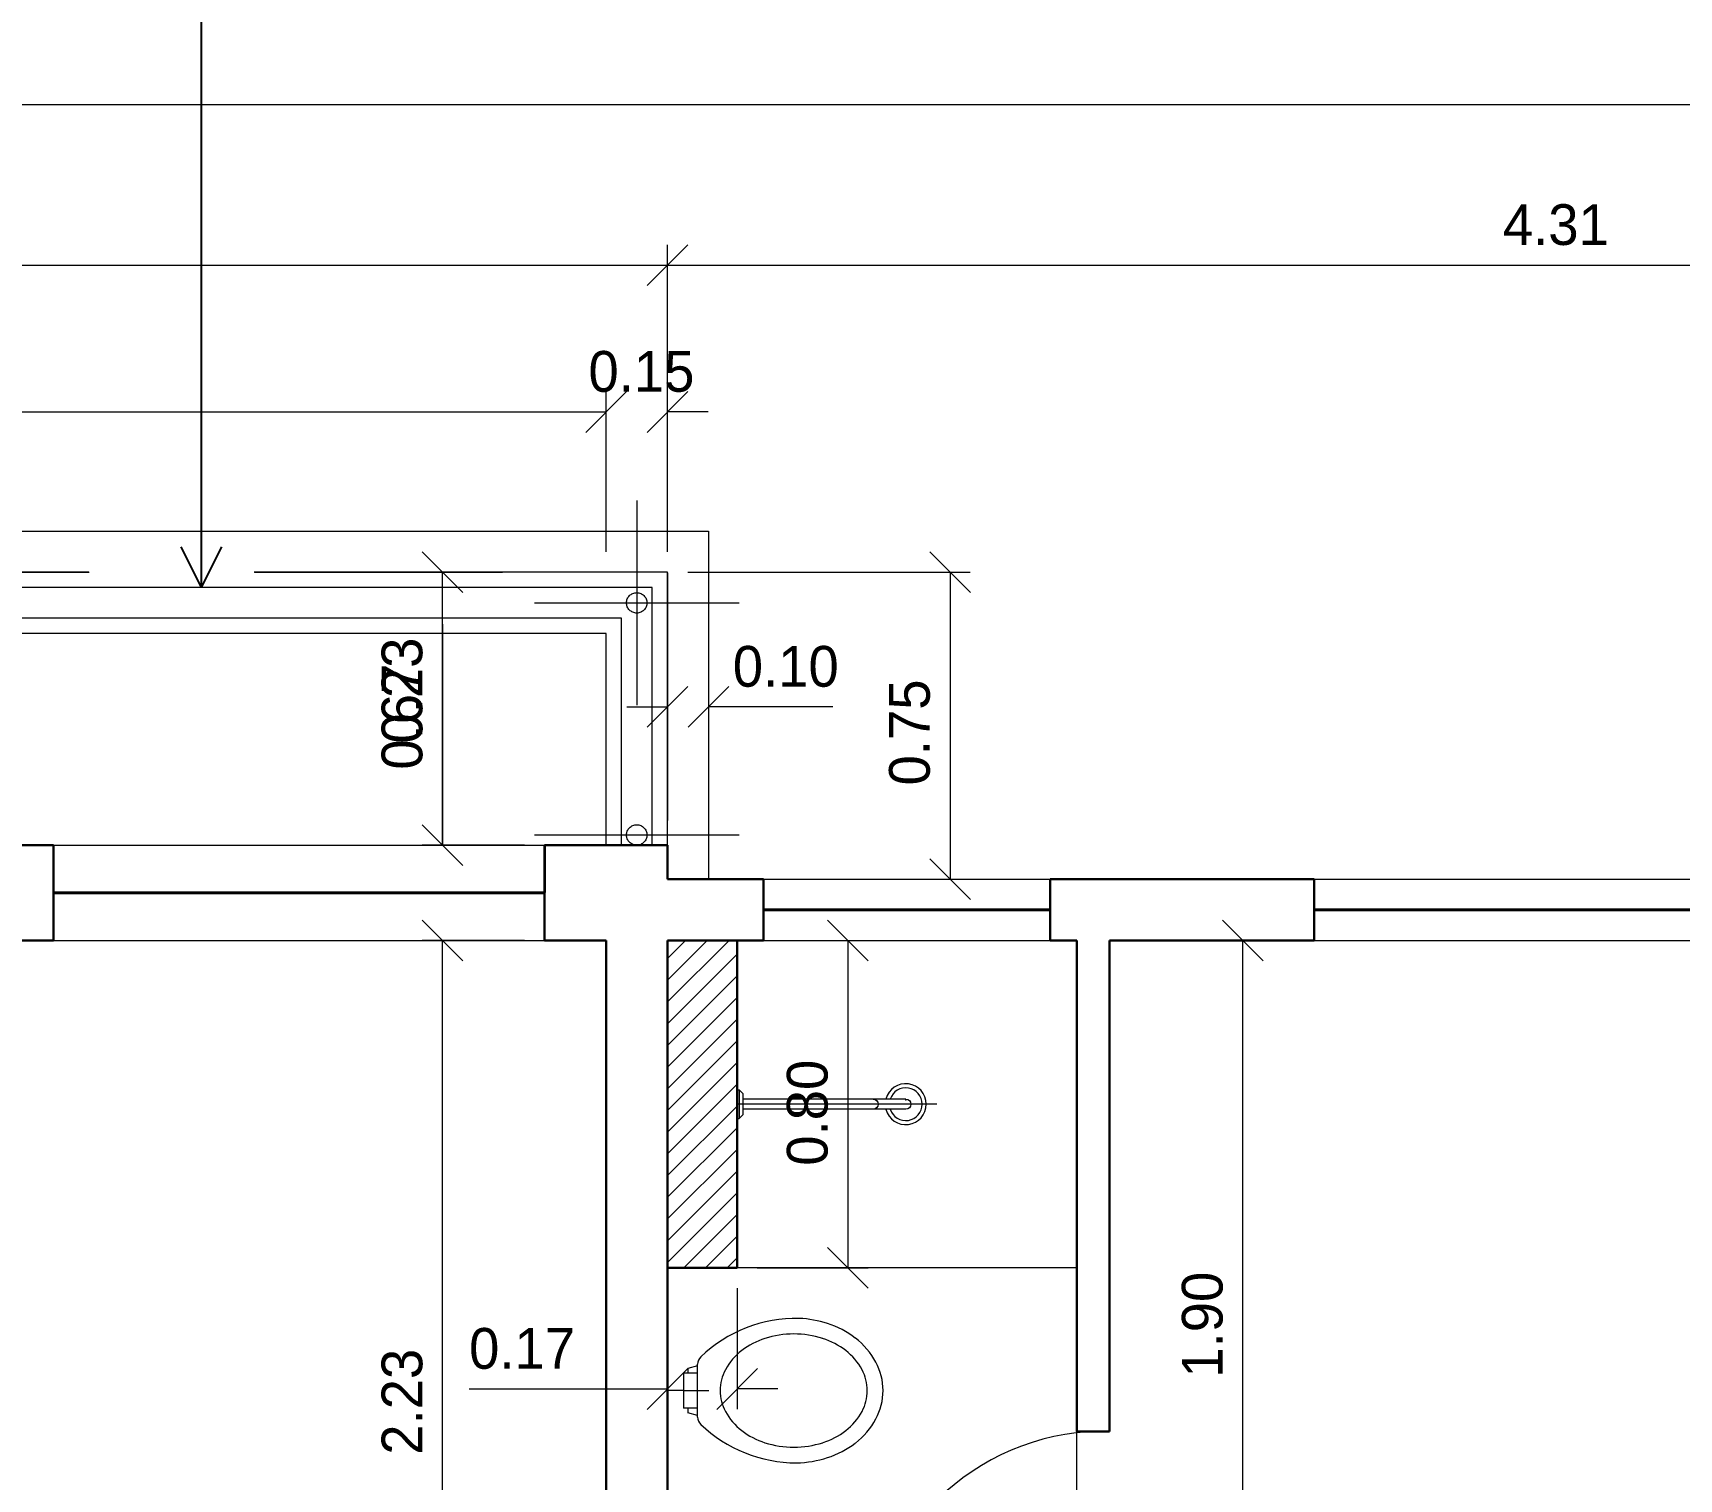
# Model space of a CAD drawing. Header units: metres. Extents: x 2.9 to 62.3, y 8 to 50.1.
# Drawn here: x 21.414 to 25.436, y 20.473 to 24.007 of the extents above; entities that cross this region are included whole.
import ezdxf
from ezdxf.enums import TextEntityAlignment as Align

# ---------------------------------------------------------------- set-up
doc = ezdxf.new("R2010")
doc.units = ezdxf.units.M
doc.header["$MEASUREMENT"] = 0
for name, pattern in [('DGN Style 2', [1.009767, 0.60586, -0.403907]), ('DGN Style 3', [1.413674, 1.009767, -0.403907]), ('DGN Style 4', [1.616637, 0.807814, -0.403907, 0.00101, -0.403907])]:
    doc.linetypes.add(name, pattern=pattern)
doc.layers.get('Defpoints').update_dxf_attribs({"lineweight": 0})
for name, color, linetype, lineweight in [('24 - Textos Gerais', 7, 'Continuous', 0), ('34 - Mobiliário', 7, 'Continuous', 0), ('CORNIJAS_VAR NA PLANTA PTIPO 1', 7, 'Continuous', 0), ('Cotas', 13, 'Continuous', 0), ('Level 1', 7, 'Continuous', 0), ('Level 12', 7, 'Continuous', 0), ('Level 14', 7, 'Continuous', 0), ('Level 24-1', 7, 'Continuous', 0), ('Level 36', 7, 'Continuous', 0), ('Level 45', 7, 'Continuous', 0), ('Level 50', 7, 'Continuous', 0), ('Level 62-1', 7, 'Continuous', 0), ('Level 7', 7, 'Continuous', 0)]:
    doc.layers.add(name, color=color, linetype=linetype, lineweight=lineweight)
doc.styles.add('Style-INTL_ENGINEERING', font='INTL_ENGINEERING.shx')
doc.dimstyles.get("Standard").update_dxf_attribs({"dimtxt": 0.18, "dimasz": 0.18, "dimexe": 0.18, "dimexo": 0.0625, "dimgap": 0.09, "dimtad": 0, "dimtih": 1, "dimtoh": 1, "dimdec": 4, "dimzin": 1, "dimdsep": 46, "dimtxsty": 'Standard', "dimcen": 0, "dimadec": 0, "dimazin": 0, "dimtfac": 1, "dimtdec": 4, "dimtofl": 0, "dimtmove": 0, "dimatfit": 3, "dimfxl": 0, "dimtolj": 1, "dimtzin": 1, "dimarcsym": 0})

# ---------------------------------------------------------------- blocks, each defined once
blk = doc.blocks.new('*U27')
at = {"layer": 'Level 36', "color": 172, "linetype": 'Continuous', "lineweight": 13}
for p, q in [((-0.1897, 0.0427), (-0.2239, 0.0427)), ((-0.2239, 0.0427), (-0.2239, -0.0427)), ((-0.1897, 0.0608), (-0.2139, 0.0544)), ((-0.2139, 0.0544), (-0.2139, 0.0427)), ((-0.1897, -0.0646), (-0.1897, 0.0645)), ((-0.2239, 0), (-0.2633, 0)), ((-0.2239, 0), (-0.1625, 0)), ((-0.1897, -0.0427), (-0.2239, -0.0427)), ((-0.2139, -0.0428), (-0.2139, -0.0544)), ((-0.1897, -0.0608), (-0.2139, -0.0544))]:
    blk.add_line(p, q, dxfattribs=at)
for centre, radius, start, end in [((0.0522, -0.1623), 0.3388, 88.949, 133.7058), ((0.0452, -0.0944), 0.2712, 72.322, 87.2071), ((0.0599, -0.0481), 0.2225, 52.4233, 72.322), ((0.0304, -0.0481), 0.1841, 107.6783, 127.577), ((0.0452, -0.0944), 0.2328, 90.0002, 107.6783), ((0.0452, -0.0944), 0.2328, 72.322, 90.0002), ((0.0599, -0.0481), 0.1841, 52.4233, 72.322), ((0.0826, -0.0186), 0.1854, 28.2945, 52.4233), ((-0.1647, 0.0646), 0.025, 133.7058, 180.0002), ((0.0077, -0.0186), 0.147, 127.577, 151.7058), ((0.0826, -0.0186), 0.147, 28.2945, 52.4233), ((-0.0271, 0.0001), 0.1075, 151.7058, 180.0002), ((0.1174, 0.0001), 0.1075, 0.0002, 28.2945), ((0.1174, 0.0001), 0.1459, 0.0002, 28.2945), ((-0.0271, 0.0001), 0.1075, 180.0002, 208.2945), ((0.1174, 0.0001), 0.1075, 331.7058, 0.0002), ((0.1174, 0.0001), 0.1459, 331.7058, 0.0002), ((-0.1647, -0.0646), 0.025, 180.0002, 226.2946), ((0.0077, 0.0188), 0.147, 208.2945, 232.4233), ((0.0826, 0.0188), 0.147, 307.577, 331.7058), ((0.0826, 0.0188), 0.1854, 307.577, 331.7058), ((0.0522, 0.1623), 0.3388, 226.2946, 270.0002), ((0.0304, 0.0482), 0.1841, 232.4233, 252.322), ((0.0599, 0.0482), 0.1841, 287.6783, 307.577), ((0.0452, 0.0946), 0.2328, 252.322, 270.0002), ((0.0452, 0.0946), 0.2328, 270.0002, 287.6783), ((0.0599, 0.0482), 0.2225, 287.6783, 307.577), ((0.0452, 0.0946), 0.2712, 271.4794, 287.6783)]:
    blk.add_arc(centre, radius, start, end, dxfattribs=at)
blk = doc.blocks.new('*U29')
at = {"layer": '24 - Textos Gerais', "color": 172, "linetype": 'Continuous', "lineweight": 0}
for p, q in [((-0.2441, 0.035), (-0.2441, -0.035)), ((-0.2441, 0.035), (-0.2391, 0.035)), ((-0.2391, 0.035), (-0.2391, -0.035)), ((-0.2291, 0.025), (-0.2391, 0.035)), ((-0.2291, -0.025), (-0.2291, 0.025)), ((0.168, 0.0125), (-0.2291, 0.0125)), ((-0.2441, -0.035), (-0.2391, -0.035)), ((-0.2391, -0.035), (-0.2291, -0.025)), ((0.168, -0.0125), (-0.2291, -0.0125))]:
    blk.add_line(p, q, dxfattribs=at)
at = {"layer": '24 - Textos Gerais', "color": 172, "linetype": 'DGN Style 4', "lineweight": 13}
blk.add_line((0.2441, 0), (-0.2441, 0), dxfattribs=at)
at = {"layer": '24 - Textos Gerais', "color": 172, "linetype": 'Continuous', "lineweight": 0}
for radius, start, end in [(0.05, 194.4775, 165.5225), (0.04, 198.21, 161.79)]:
    blk.add_arc((0.168, 0), radius, start, end, dxfattribs=at)
at = {"layer": '24 - Textos Gerais', "color": 172, "linetype": 'Continuous', "lineweight": 0, "extrusion": (0, 0, -1)}
for centre in [(-0.088, 0), (-0.168, 0)]:
    blk.add_arc(centre, 0.0125, 90, 270, dxfattribs=at)
at = {"layer": '24 - Textos Gerais', "color": 172, "linetype": 'Continuous', "lineweight": 0}
blk.add_point((0.168, 0.011), dxfattribs=at)
blk = doc.blocks.new('*U19')
at = {"layer": 'Level 36', "color": 172, "linetype": 'Continuous', "lineweight": 13}
blk.add_line((-6.535, 3.0801), (-7.3649, 3.08), dxfattribs=at)
at = {"layer": '24 - Textos Gerais', "color": 172, "linetype": 'Continuous', "lineweight": 0}
blk.add_blockref('*U29', (-7.1208, 3.48), dxfattribs=at)
at = {"layer": 'Level 36', "color": 172, "linetype": 'Continuous', "lineweight": 13}
blk.add_blockref('*U27', (-7.2717, 2.78), dxfattribs=at)
blk = doc.blocks.new('P60D_2')
at = {"layer": 'Level 14', "color": 7, "linetype": 'Continuous', "lineweight": 13}
for p, q in [((0.035, 0.605), (0.01, 0.605)), ((0.01, 0.605), (0.01, 0.025)), ((0.035, 0.025), (0.035, 0.605)), ((0.01, 0.025), (0.035, 0.025))]:
    blk.add_line(p, q, dxfattribs=at)
blk.add_ellipse((0.0073, 0.032), major_axis=(0.5659, -0.1833), ratio=0.960106, start_param=0.313176, end_param=1.825606, dxfattribs=at)
at = {"layer": 'Level 7', "color": 7, "linetype": 'Continuous', "lineweight": 30}
for p, q in [((0, 0), (0, 0.08)), ((0.6, 0), (0.6, 0.08))]:
    blk.add_line(p, q, dxfattribs=at)
blk = doc.blocks.new('J140B0')
at = {"layer": '34 - Mobiliário', "color": 7, "linetype": 'Continuous', "lineweight": 40}
blk.add_line((0, 0.075), (1.2, 0.075), dxfattribs=at)
at = {"layer": 'CORNIJAS_VAR NA PLANTA PTIPO 1', "color": 7, "linetype": 'Continuous', "lineweight": 30}
for p, q in [((0, 0), (0, 0.15)), ((1.2, 0), (1.2, 0.15))]:
    blk.add_line(p, q, dxfattribs=at)
at = {"layer": 'CORNIJAS_VAR NA PLANTA PTIPO 1', "color": 7, "linetype": 'Continuous', "lineweight": 0}
for p, q in [((0, 0.15), (1.2, 0.15)), ((0, 0), (1.2, 0))]:
    blk.add_line(p, q, dxfattribs=at)
blk = doc.blocks.new('*U74')
at = {"layer": '34 - Mobiliário', "color": 7, "linetype": 'DGN Style 3', "lineweight": 40}
blk.add_line((0.35, 0), (-0.35, 0), dxfattribs=at)
at = {"layer": 'CORNIJAS_VAR NA PLANTA PTIPO 1', "color": 7, "linetype": 'Continuous', "lineweight": 30}
for p, q in [((-0.35, -0.075), (-0.35, 0.075)), ((0.35, -0.075), (0.35, 0.075))]:
    blk.add_line(p, q, dxfattribs=at)
at = {"layer": 'CORNIJAS_VAR NA PLANTA PTIPO 1', "color": 7, "linetype": 'Continuous', "lineweight": 0}
for p, q in [((0.35, 0.075), (-0.35, 0.075)), ((0.35, -0.075), (-0.35, -0.075))]:
    blk.add_line(p, q, dxfattribs=at)
blk = doc.blocks.new('*U102')
at = {"layer": 'Level 1', "color": 3, "linetype": 'DGN Style 4', "lineweight": 0}
for p, q in [((0, 0.25), (0, -0.25)), ((0.25, 0), (-0.25, 0))]:
    blk.add_line(p, q, dxfattribs=at)
at = {"layer": 'Level 50', "color": 190, "linetype": 'DGN Style 2', "lineweight": 0, "extrusion": (0, 0, -1)}
blk.add_circle((0, 0), 0.025, dxfattribs=at)
blk = doc.blocks.new('*U103')
at = {"layer": 'Level 1', "color": 3, "linetype": 'DGN Style 4', "lineweight": 0}
blk.add_line((0.25, 0), (-0.25, 0), dxfattribs=at)
at = {"layer": 'Level 50', "color": 190, "linetype": 'DGN Style 2', "lineweight": 0, "extrusion": (0, 0, -1)}
blk.add_circle((0, 0), 0.025, dxfattribs=at)
blk = doc.blocks.new('*U78')
at = {"layer": 'CORNIJAS_VAR NA PLANTA PTIPO 1', "color": 7, "linetype": 'Continuous', "lineweight": 13, "flags": 128}
blk.add_lwpolyline([(-12.5153, 4.89), (-12.5153, 4.99), (-7.4353, 4.99), (-7.4353, 4.14)], dxfattribs=at)
at = {"layer": 'Level 50', "color": 190, "linetype": 'Continuous', "lineweight": 13}
for p, q in [((-7.5728, 4.8525), (-12.5153, 4.8525)), ((-7.5728, 4.2226), (-7.5728, 4.8525)), ((-7.6478, 4.7775), (-12.5153, 4.7775)), ((-7.6478, 4.2226), (-7.6478, 4.7775))]:
    blk.add_line(p, q, dxfattribs=at)
at = {"layer": 'Level 7', "color": 7, "linetype": 'DGN Style 3', "lineweight": 13}
for p, q in [((-7.5353, 4.89), (-12.5153, 4.89)), ((-7.5353, 4.2226), (-7.5353, 4.89))]:
    blk.add_line(p, q, dxfattribs=at)
at = {"layer": 'Level 7', "color": 7, "linetype": 'Continuous', "lineweight": 13}
for p, q in [((-7.6853, 4.74), (-12.5153, 4.74)), ((-7.6853, 4.2226), (-7.6853, 4.74))]:
    blk.add_line(p, q, dxfattribs=at)
at = {"layer": 'Level 50', "color": 190, "linetype": 'DGN Style 2', "lineweight": 0, "extrusion": (0, 0, -1)}
for name, p in [('*U102', (7.6103, 4.815)), ('*U103', (7.6103, 4.2477))]:
    blk.add_blockref(name, p, dxfattribs=at)
blk = doc.blocks.new('_Oblique')
at = {"color": 0, "linetype": 'ByBlock', "lineweight": -2}
blk.add_line((0.5, 0.5), (-0.5, -0.5), dxfattribs=at)
blk = doc.blocks.new('*D425')
at = {"layer": 'Cotas', "color": 2, "linetype": 'Continuous', "lineweight": 0}
for p, q in [((17.9845, 22.7385), (17.9845, 23.13)), ((22.8146, 22.7385), (22.8146, 23.13)), ((17.9845, 23.0805), (22.8146, 23.0805))]:
    blk.add_line(p, q, dxfattribs=at)
at = {"layer": 'Defpoints'}
for p in [(20.3996, 23.0805), (22.8146, 23.0805), (17.9845, 22.689), (22.8146, 22.689)]:
    blk.add_point(p, dxfattribs=at)
at = {"layer": 'Cotas', "color": 2, "linetype": 'Continuous', "lineweight": 0, "xscale": 0.0995, "yscale": 0.0995, "zscale": 0.0995, "rotation": 180}
blk.add_blockref('_Oblique', (17.9845, 23.0805), dxfattribs=at)
at = {"layer": 'Cotas', "color": 2, "linetype": 'Continuous', "lineweight": 0, "xscale": 0.0995, "yscale": 0.0995, "zscale": 0.0995}
blk.add_blockref('_Oblique', (22.8146, 23.0805), dxfattribs=at)
at = {"layer": 'Cotas', "color": 2, "linetype": 'Continuous', "lineweight": 0, "style": 'Style-INTL_ENGINEERING'}
blk.add_text('4.83', height=0.0995, dxfattribs=at).set_placement((20.2578, 23.1797), align=Align.MIDDLE_LEFT)
blk = doc.blocks.new('*D426')
at = {"layer": 'Cotas', "color": 2, "linetype": 'Continuous', "lineweight": 0}
for p, q in [((22.8146, 22.7385), (22.8146, 23.13)), ((22.9646, 22.7385), (22.9646, 23.13)), ((22.7151, 23.0805), (22.8146, 23.0805)), ((23.0641, 23.0805), (22.9646, 23.0805))]:
    blk.add_line(p, q, dxfattribs=at)
at = {"layer": 'Defpoints'}
for p in [(22.8896, 23.0805), (22.9646, 23.0805), (22.8146, 22.689), (22.9646, 22.689)]:
    blk.add_point(p, dxfattribs=at)
at = {"layer": 'Cotas', "color": 2, "linetype": 'Continuous', "lineweight": 0, "xscale": 0.0995, "yscale": 0.0995, "zscale": 0.0995}
blk.add_blockref('_Oblique', (22.8146, 23.0805), dxfattribs=at)
at = {"layer": 'Cotas', "color": 2, "linetype": 'Continuous', "lineweight": 0, "xscale": 0.0995, "yscale": 0.0995, "zscale": 0.0995, "rotation": 180}
blk.add_blockref('_Oblique', (22.9646, 23.0805), dxfattribs=at)
at = {"layer": 'Cotas', "color": 2, "linetype": 'Continuous', "lineweight": 0, "style": 'Style-INTL_ENGINEERING'}
blk.add_text('0.15', height=0.0995, dxfattribs=at).set_placement((22.7715, 23.1797), align=Align.MIDDLE_LEFT)
blk = doc.blocks.new('*D429')
at = {"layer": 'Cotas', "color": 2, "linetype": 'Continuous', "lineweight": 0}
for p, q in [((15.1845, 22.8385), (15.1845, 23.4886)), ((22.9646, 22.7385), (22.9646, 23.4886)), ((15.1845, 23.4391), (22.9646, 23.4391))]:
    blk.add_line(p, q, dxfattribs=at)
at = {"layer": 'Defpoints'}
for p in [(19.0745, 23.4391), (22.9646, 23.4391), (15.1845, 22.789), (22.9646, 22.689)]:
    blk.add_point(p, dxfattribs=at)
at = {"layer": 'Cotas', "color": 2, "linetype": 'Continuous', "lineweight": 0, "xscale": 0.0995, "yscale": 0.0995, "zscale": 0.0995, "rotation": 180}
blk.add_blockref('_Oblique', (15.1845, 23.4391), dxfattribs=at)
at = {"layer": 'Cotas', "color": 2, "linetype": 'Continuous', "lineweight": 0, "xscale": 0.0995, "yscale": 0.0995, "zscale": 0.0995}
blk.add_blockref('_Oblique', (22.9646, 23.4391), dxfattribs=at)
at = {"layer": 'Cotas', "color": 2, "linetype": 'Continuous', "lineweight": 0, "style": 'Style-INTL_ENGINEERING'}
blk.add_text('7.78', height=0.0995, dxfattribs=at).set_placement((18.9328, 23.5384), align=Align.MIDDLE_LEFT)
blk = doc.blocks.new('*D430')
at = {"layer": 'Cotas', "color": 2, "linetype": 'Continuous', "lineweight": 0}
for p, q in [((22.9646, 22.7385), (22.9646, 23.4886)), ((27.2738, 23.1386), (27.2738, 23.4886)), ((22.9646, 23.4391), (27.2738, 23.4391))]:
    blk.add_line(p, q, dxfattribs=at)
at = {"layer": 'Defpoints'}
for p in [(25.1192, 23.4391), (27.2738, 23.4391), (27.2738, 23.0891), (22.9646, 22.689)]:
    blk.add_point(p, dxfattribs=at)
at = {"layer": 'Cotas', "color": 2, "linetype": 'Continuous', "lineweight": 0, "xscale": 0.0995, "yscale": 0.0995, "zscale": 0.0995, "rotation": 180}
blk.add_blockref('_Oblique', (22.9646, 23.4391), dxfattribs=at)
at = {"layer": 'Cotas', "color": 2, "linetype": 'Continuous', "lineweight": 0, "xscale": 0.0995, "yscale": 0.0995, "zscale": 0.0995}
blk.add_blockref('_Oblique', (27.2738, 23.4391), dxfattribs=at)
at = {"layer": 'Cotas', "color": 2, "linetype": 'Continuous', "lineweight": 0, "style": 'Style-INTL_ENGINEERING'}
blk.add_text('4.31', height=0.0995, dxfattribs=at).set_placement((25.0055, 23.5384), align=Align.MIDDLE_LEFT)
blk = doc.blocks.new('*D250')
at = {"layer": 'Cotas', "color": 2, "linetype": 'Continuous', "lineweight": 0}
for p, q in [((14.1346, 22.7385), (14.1346, 23.8809)), ((27.2738, 23.4886), (27.2738, 23.8809)), ((27.2738, 23.8314), (14.1346, 23.8314))]:
    blk.add_line(p, q, dxfattribs=at)
at = {"layer": 'Defpoints'}
for p in [(14.1346, 23.8314), (20.7042, 23.8314), (27.2738, 23.4391), (14.1346, 22.689)]:
    blk.add_point(p, dxfattribs=at)
at = {"layer": 'Cotas', "color": 2, "linetype": 'Continuous', "lineweight": 0, "xscale": 0.0995, "yscale": 0.0995, "zscale": 0.0995, "rotation": 180}
blk.add_blockref('_Oblique', (14.1346, 23.8314), dxfattribs=at)
at = {"layer": 'Cotas', "color": 2, "linetype": 'Continuous', "lineweight": 0, "xscale": 0.0995, "yscale": 0.0995, "zscale": 0.0995}
blk.add_blockref('_Oblique', (27.2738, 23.8314), dxfattribs=at)
at = {"layer": 'Cotas', "color": 2, "linetype": 'Continuous', "lineweight": 0, "style": 'Style-INTL_ENGINEERING'}
blk.add_text('13.14', height=0.0995, dxfattribs=at).set_placement((20.5739, 23.9306), align=Align.MIDDLE_LEFT)
blk = doc.blocks.new('*D500')
at = {"layer": 'Cotas', "color": 2, "linetype": 'Continuous', "lineweight": 0}
for p, q in [((22.615, 21.789), (22.3656, 21.789)), ((22.4151, 19.559), (22.4151, 21.789)), ((22.4651, 19.559), (22.3656, 19.559))]:
    blk.add_line(p, q, dxfattribs=at)
at = {"layer": 'Defpoints'}
for p in [(22.4151, 21.789), (22.6645, 21.789), (22.4151, 20.674), (22.5146, 19.559)]:
    blk.add_point(p, dxfattribs=at)
at = {"layer": 'Cotas', "color": 2, "linetype": 'Continuous', "lineweight": 0, "xscale": 0.0995, "yscale": 0.0995, "zscale": 0.0995}
for p, rotation in [((22.4151, 21.789), 90), ((22.4151, 19.559), 270)]:
    blk.add_blockref('_Oblique', p, dxfattribs=dict(at, rotation=rotation))
at = {"layer": 'Cotas', "color": 2, "linetype": 'Continuous', "lineweight": 0, "style": 'Style-INTL_ENGINEERING'}
blk.add_text('2.23', height=0.0995, rotation=90, dxfattribs=at).set_placement((22.3159, 20.5323), align=Align.MIDDLE_LEFT)
blk = doc.blocks.new('*D501')
at = {"layer": 'Cotas', "color": 2, "linetype": 'Continuous', "lineweight": 0}
for p, q in [((22.4151, 22.5624), (22.4151, 22.0217)), ((22.6151, 22.0217), (22.3656, 22.0217)), ((22.615, 21.789), (22.3656, 21.789)), ((22.4151, 21.6895), (22.4151, 21.789))]:
    blk.add_line(p, q, dxfattribs=at)
at = {"layer": 'Defpoints'}
for p in [(22.4151, 22.4163), (22.4151, 22.0217), (22.6646, 22.0217), (22.6645, 21.789)]:
    blk.add_point(p, dxfattribs=at)
at = {"layer": 'Cotas', "color": 2, "linetype": 'Continuous', "lineweight": 0, "xscale": 0.0995, "yscale": 0.0995, "zscale": 0.0995}
for p, rotation in [((22.4151, 22.0217), 270), ((22.4151, 21.789), 90)]:
    blk.add_blockref('_Oblique', p, dxfattribs=dict(at, rotation=rotation))
at = {"layer": 'Cotas', "color": 2, "linetype": 'Continuous', "lineweight": 0, "style": 'Style-INTL_ENGINEERING'}
blk.add_text('0.23', height=0.0995, rotation=90, dxfattribs=at).set_placement((22.3159, 22.2702), align=Align.MIDDLE_LEFT)
blk = doc.blocks.new('*D502')
at = {"layer": 'Cotas', "color": 2, "linetype": 'Continuous', "lineweight": 0}
for p, q in [((22.9151, 22.689), (22.3656, 22.689)), ((22.4151, 22.0217), (22.4151, 22.689)), ((22.6151, 22.0217), (22.3656, 22.0217))]:
    blk.add_line(p, q, dxfattribs=at)
at = {"layer": 'Defpoints'}
for p in [(22.4151, 22.689), (22.9646, 22.689), (22.4151, 22.3554), (22.6646, 22.0217)]:
    blk.add_point(p, dxfattribs=at)
at = {"layer": 'Cotas', "color": 2, "linetype": 'Continuous', "lineweight": 0, "xscale": 0.0995, "yscale": 0.0995, "zscale": 0.0995}
for p, rotation in [((22.4151, 22.689), 90), ((22.4151, 22.0217), 270)]:
    blk.add_blockref('_Oblique', p, dxfattribs=dict(at, rotation=rotation))
at = {"layer": 'Cotas', "color": 2, "linetype": 'Continuous', "lineweight": 0, "style": 'Style-INTL_ENGINEERING'}
blk.add_text('0.67', height=0.0995, rotation=90, dxfattribs=at).set_placement((22.3159, 22.2065), align=Align.MIDDLE_LEFT)
blk = doc.blocks.new('*D261')
at = {"layer": 'Cotas', "color": 2, "linetype": 'Continuous', "lineweight": 0}
for p, q in [((24.094, 21.789), (24.4198, 21.789)), ((24.3703, 19.889), (24.3703, 21.789)), ((24.094, 19.889), (24.4198, 19.889))]:
    blk.add_line(p, q, dxfattribs=at)
at = {"layer": 'Defpoints'}
for p in [(24.0446, 21.789), (24.3703, 21.789), (24.3703, 20.839), (24.0446, 19.889)]:
    blk.add_point(p, dxfattribs=at)
at = {"layer": 'Cotas', "color": 2, "linetype": 'Continuous', "lineweight": 0, "xscale": 0.0995, "yscale": 0.0995, "zscale": 0.0995}
for p, rotation in [((24.3703, 21.789), 90), ((24.3703, 19.889), 270)]:
    blk.add_blockref('_Oblique', p, dxfattribs=dict(at, rotation=rotation))
at = {"layer": 'Cotas', "color": 2, "linetype": 'Continuous', "lineweight": 0, "style": 'Style-INTL_ENGINEERING'}
blk.add_text('1.90', height=0.0995, rotation=90, dxfattribs=at).set_placement((24.271, 20.7206), align=Align.MIDDLE_LEFT)
blk = doc.blocks.new('*D262')
at = {"layer": 'Cotas', "color": 2, "linetype": 'Continuous', "lineweight": 0}
for p, q in [((23.0141, 22.689), (23.7044, 22.689)), ((23.6549, 22.689), (23.6549, 21.939)), ((23.114, 21.939), (23.7044, 21.939))]:
    blk.add_line(p, q, dxfattribs=at)
at = {"layer": 'Defpoints'}
for p in [(22.9646, 22.689), (23.6549, 22.314), (23.0646, 21.939), (23.6549, 21.939)]:
    blk.add_point(p, dxfattribs=at)
at = {"layer": 'Cotas', "color": 2, "linetype": 'Continuous', "lineweight": 0, "xscale": 0.0995, "yscale": 0.0995, "zscale": 0.0995}
for p, rotation in [((23.6549, 22.689), 90), ((23.6549, 21.939), 270)]:
    blk.add_blockref('_Oblique', p, dxfattribs=dict(at, rotation=rotation))
at = {"layer": 'Cotas', "color": 2, "linetype": 'Continuous', "lineweight": 0, "style": 'Style-INTL_ENGINEERING'}
blk.add_text('0.75', height=0.0995, rotation=90, dxfattribs=at).set_placement((23.5557, 22.1679), align=Align.MIDDLE_LEFT)
blk = doc.blocks.new('*D273')
at = {"layer": 'Cotas', "color": 2, "linetype": 'Continuous', "lineweight": 0}
for p, q in [((23.184, 21.789), (23.4548, 21.789)), ((23.4053, 21.789), (23.4053, 20.9891)), ((23.1841, 20.9891), (23.4548, 20.9891))]:
    blk.add_line(p, q, dxfattribs=at)
at = {"layer": 'Defpoints'}
for p in [(23.1346, 21.789), (23.4053, 21.389), (23.1346, 20.9891), (23.4053, 20.9891)]:
    blk.add_point(p, dxfattribs=at)
at = {"layer": 'Cotas', "color": 2, "linetype": 'Continuous', "lineweight": 0, "xscale": 0.0995, "yscale": 0.0995, "zscale": 0.0995}
for p, rotation in [((23.4053, 21.789), 90), ((23.4053, 20.9891), 270)]:
    blk.add_blockref('_Oblique', p, dxfattribs=dict(at, rotation=rotation))
at = {"layer": 'Cotas', "color": 2, "linetype": 'Continuous', "lineweight": 0, "style": 'Style-INTL_ENGINEERING'}
blk.add_text('0.80', height=0.0995, rotation=90, dxfattribs=at).set_placement((23.306, 21.2386), align=Align.MIDDLE_LEFT)
blk = doc.blocks.new('*D274')
at = {"layer": 'Cotas', "color": 2, "linetype": 'Continuous', "lineweight": 0}
for p, q in [((22.9646, 20.9395), (22.9646, 20.6435)), ((23.1346, 20.9396), (23.1346, 20.6435)), ((22.4799, 20.693), (22.9646, 20.693)), ((23.2341, 20.693), (23.1346, 20.693))]:
    blk.add_line(p, q, dxfattribs=at)
at = {"layer": 'Defpoints'}
for p in [(22.9646, 20.989), (23.1346, 20.9891), (22.598, 20.693), (22.9646, 20.693)]:
    blk.add_point(p, dxfattribs=at)
at = {"layer": 'Cotas', "color": 2, "linetype": 'Continuous', "lineweight": 0, "xscale": 0.0995, "yscale": 0.0995, "zscale": 0.0995}
blk.add_blockref('_Oblique', (22.9646, 20.693), dxfattribs=at)
at = {"layer": 'Cotas', "color": 2, "linetype": 'Continuous', "lineweight": 0, "xscale": 0.0995, "yscale": 0.0995, "zscale": 0.0995, "rotation": 180}
blk.add_blockref('_Oblique', (23.1346, 20.693), dxfattribs=at)
at = {"layer": 'Cotas', "color": 2, "linetype": 'Continuous', "lineweight": 0, "style": 'Style-INTL_ENGINEERING'}
blk.add_text('0.17', height=0.0995, dxfattribs=at).set_placement((22.4799, 20.7922), align=Align.MIDDLE_LEFT)
blk = doc.blocks.new('TerminatorOpen')
at = {"color": 0, "linetype": 'ByBlock', "lineweight": -2}
for q in [(-1, 0.5), (-1, 0), (-1, -0.5)]:
    blk.add_line((0, 0), q, dxfattribs=at)
blk = doc.blocks.new('*D295')
at = {"layer": 'Cotas', "color": 2, "linetype": 'Continuous', "lineweight": 0}
for p, q in [((22.9646, 22.6395), (22.9646, 22.3102)), ((23.0646, 22.6395), (23.0646, 22.3102)), ((22.8651, 22.3597), (22.9646, 22.3597)), ((23.3689, 22.3597), (23.0646, 22.3597))]:
    blk.add_line(p, q, dxfattribs=at)
at = {"layer": 'Defpoints'}
for p in [(22.9646, 22.689), (23.0646, 22.689), (23.0646, 22.3597), (23.2465, 22.3597)]:
    blk.add_point(p, dxfattribs=at)
at = {"layer": 'Cotas', "color": 2, "linetype": 'Continuous', "lineweight": 0, "xscale": 0.0995, "yscale": 0.0995, "zscale": 0.0995}
blk.add_blockref('_Oblique', (22.9646, 22.3597), dxfattribs=at)
at = {"layer": 'Cotas', "color": 2, "linetype": 'Continuous', "lineweight": 0, "xscale": 0.0995, "yscale": 0.0995, "zscale": 0.0995, "rotation": 180}
blk.add_blockref('_Oblique', (23.0646, 22.3597), dxfattribs=at)
at = {"layer": 'Cotas', "color": 2, "linetype": 'Continuous', "lineweight": 0, "style": 'Style-INTL_ENGINEERING'}
blk.add_text('0.10', height=0.0995, dxfattribs=at).set_placement((23.1241, 22.459), align=Align.MIDDLE_LEFT)

msp = doc.modelspace()

# ---------------------------------------------------------------- linework, layer by layer
at = {"layer": '34 - Mobiliário', "color": 7, "linetype": 'Continuous', "lineweight": 40}
msp.add_line((21.4645, 21.9054), (22.6646, 21.9053), dxfattribs=at)
at = {"layer": 'CORNIJAS_VAR NA PLANTA PTIPO 1', "color": 7, "linetype": 'Continuous', "lineweight": 30}
for p, q in [((21.4645, 22.0217), (21.4645, 21.789)), ((21.4645, 22.0217), (21.4645, 21.789)), ((22.6646, 22.0217), (22.6645, 21.789)), ((22.9645, 22.0217), (22.6645, 22.0217)), ((22.6645, 21.789), (22.6645, 22.0217)), ((22.9645, 22.0217), (22.9645, 21.939)), ((23.1995, 21.939), (22.9645, 21.939)), ((24.5445, 21.939), (23.8996, 21.939)), ((21.4645, 21.789), (21.3145, 21.789)), ((22.8146, 21.789), (22.6645, 21.789)), ((22.8146, 19.559), (22.8146, 21.789)), ((23.1995, 21.789), (22.9645, 21.789)), ((22.9645, 19.889), (22.9645, 21.789)), ((23.9645, 21.789), (23.8996, 21.789)), ((23.9645, 20.589), (23.9645, 21.789)), ((24.0446, 20.5891), (24.0446, 21.789)), ((24.5446, 21.789), (24.0446, 21.789))]:
    msp.add_line(p, q, dxfattribs=at)
at = {"layer": 'CORNIJAS_VAR NA PLANTA PTIPO 1', "color": 7, "linetype": 'Continuous', "lineweight": 0}
for p, q in [((21.4645, 22.0217), (22.6646, 22.0217)), ((21.4645, 21.789), (22.6645, 21.789)), ((23.9645, 19.989), (23.9645, 20.589))]:
    msp.add_line(p, q, dxfattribs=at)
at = {"layer": 'CORNIJAS_VAR NA PLANTA PTIPO 1', "color": 7, "linetype": 'Continuous', "lineweight": 30, "flags": 128}
msp.add_lwpolyline([(21.4645, 22.0217), (19.0595, 22.0217), (19.0595, 21.939)], dxfattribs=at)
at = {"layer": 'Level 24-1', "color": 7, "linetype": 'DGN Style 2', "lineweight": 0, "flags": 128}
msp.add_lwpolyline([(33.7253, 21.9391), (38.0346, 21.939), (38.0346, 22.689), (46.8646, 22.689), (46.8646, 21.289), (50.6245, 21.289), (50.6245, 14.579), (49.9246, 14.579), (49.9246, 14.079), (49.3745, 13.529), (39.8467, 13.529), (39.2267, 12.909), (31.9114, 12.909), (31.6938, 13.1263), (29.3053, 13.1263), (29.0877, 12.909), (21.7724, 12.909), (21.1524, 13.529), (11.6245, 13.529), (11.0746, 14.079), (11.0746, 14.579), (10.3745, 14.579), (10.3745, 21.289), (14.1346, 21.289), (14.1346, 22.689), (22.9645, 22.689), (22.9645, 21.939), (27.2738, 21.939), (27.2738, 26.7246), (33.7241, 26.7246), (33.7253, 21.9391)], dxfattribs=at)
at = {"layer": 'Level 45', "color": 6, "linetype": 'Continuous', "lineweight": 0}
for p, q in [((22.9645, 21.6387), (23.1149, 21.789)), ((22.9645, 21.6918), (23.0618, 21.789)), ((22.9645, 21.7448), (23.0088, 21.789)), ((22.9645, 21.5857), (23.1346, 21.7557)), ((22.9645, 21.5327), (23.1346, 21.7027)), ((22.9645, 21.4796), (23.1346, 21.6496)), ((22.9645, 21.4266), (23.1346, 21.5966)), ((22.9645, 21.3736), (23.1346, 21.5436)), ((22.9645, 21.3205), (23.1346, 21.4906)), ((22.9645, 21.2675), (23.1346, 21.4375)), ((22.9645, 21.2145), (23.1346, 21.3845)), ((22.9645, 21.1614), (23.1346, 21.3315)), ((22.9645, 21.1084), (23.1346, 21.2784)), ((22.9645, 21.0554), (23.1346, 21.2254)), ((22.9645, 21.0023), (23.1346, 21.1724)), ((23.0043, 20.989), (23.1346, 21.1194)), ((23.0573, 20.989), (23.1346, 21.0663)), ((23.1104, 20.9891), (23.1346, 21.0133))]:
    msp.add_line(p, q, dxfattribs=at)
at = {"layer": 'Level 45', "color": 6, "linetype": 'Continuous', "lineweight": 30, "flags": 128}
msp.add_lwpolyline([(22.9645, 21.789), (23.1346, 21.789), (23.1346, 20.9891), (22.9645, 20.989)], close=True, dxfattribs=at)

# ---------------------------------------------------------------- block references
at = {"layer": 'CORNIJAS_VAR NA PLANTA PTIPO 1', "color": 7, "linetype": 'Continuous', "lineweight": 30, "extrusion": (0, 0, -1)}
msp.add_blockref('*U74', (-23.5495, 21.864), dxfattribs=at)
at = {"layer": 'CORNIJAS_VAR NA PLANTA PTIPO 1', "color": 7, "linetype": 'Continuous', "lineweight": 30, "xscale": 0.9999953433792164, "yscale": -0.9999953433792164}
msp.add_blockref('J140B0', (24.5445, 21.939), dxfattribs=at)
at = {"layer": 'Level 36', "color": 172, "linetype": 'Continuous', "lineweight": 13}
msp.add_blockref('*U19', (30.4996, 17.909), dxfattribs=at)
at = {"layer": 'Level 62-1', "color": 7, "linetype": 'Continuous', "lineweight": 13}
msp.add_blockref('*U78', (30.4998, 17.7991), dxfattribs=at)
at = {"layer": 'Level 7', "color": 7, "linetype": 'Continuous', "lineweight": 30, "xscale": 1.000004656664151, "yscale": 1.000004656664151, "rotation": 90.00053360695055}
msp.add_blockref('P60D_2', (24.0446, 19.9891), dxfattribs=at)

# ---------------------------------------------------------------- dimensions: what is measured, and where the dimension line sits
at = {"layer": 'Cotas', "color": 2, "linetype": 'Continuous', "lineweight": 0}
for base, p1, p2, angle, override, picture, middle in [((14.1346, 23.8314), (27.2738, 23.4391), (14.1346, 22.689), 180, {"dimtxt": 0.0995, "dimasz": 0.0995, "dimexe": 0.0495, "dimexo": 0.0495, "dimgap": 0.0495, "dimtad": 1, "dimtih": 0, "dimtoh": 0, "dimdec": 2, "dimzin": 3, "dimtxsty": 'Style-INTL_ENGINEERING', "dimblk": 'Oblique', "dimclre": 2, "dimtdec": 2, "dimatfit": 1, "dimtolj": 0, "dimtzin": 3, "dimlwe": 0}, '*D250', (20.7042, 23.8314)), ((22.4151, 22.689), (22.6646, 22.0217), (22.9645, 22.689), 90, {"dimtxt": 0.0995, "dimasz": 0.0995, "dimexe": 0.0495, "dimexo": 0.0495, "dimgap": 0.0495, "dimtad": 1, "dimtih": 0, "dimtoh": 0, "dimdec": 2, "dimzin": 3, "dimtxsty": 'Style-INTL_ENGINEERING', "dimblk": 'Oblique', "dimclre": 2, "dimtdec": 2, "dimatfit": 1, "dimtolj": 0, "dimtzin": 3, "dimlwe": 0}, '*D502', (22.4151, 22.3554)), ((23.6549, 21.939), (22.9645, 22.689), (23.0646, 21.939), 270, {"dimtxt": 0.0995, "dimasz": 0.0995, "dimexe": 0.0495, "dimexo": 0.0495, "dimgap": 0.0495, "dimtad": 1, "dimtih": 0, "dimtoh": 0, "dimdec": 2, "dimzin": 3, "dimtxsty": 'Style-INTL_ENGINEERING', "dimblk": 'Oblique', "dimclre": 2, "dimtdec": 2, "dimatfit": 1, "dimtolj": 0, "dimtzin": 3, "dimlwe": 0}, '*D262', (23.6549, 22.314)), ((22.4151, 21.789), (22.5146, 19.559), (22.6645, 21.789), 90, {"dimtxt": 0.0995, "dimasz": 0.0995, "dimexe": 0.0495, "dimexo": 0.0495, "dimgap": 0.0495, "dimtad": 1, "dimtih": 0, "dimtoh": 0, "dimdec": 2, "dimzin": 3, "dimtxsty": 'Style-INTL_ENGINEERING', "dimblk": 'Oblique', "dimclre": 2, "dimtdec": 2, "dimatfit": 1, "dimtolj": 0, "dimtzin": 3, "dimlwe": 0}, '*D500', (22.4151, 20.674)), ((23.4053, 20.9891), (23.1346, 21.789), (23.1346, 20.9891), 270, {"dimtxt": 0.0995, "dimasz": 0.0995, "dimexe": 0.0495, "dimexo": 0.0495, "dimgap": 0.0495, "dimtad": 1, "dimtih": 0, "dimtoh": 0, "dimdec": 2, "dimzin": 3, "dimtxsty": 'Style-INTL_ENGINEERING', "dimblk": 'Oblique', "dimclre": 2, "dimtdec": 2, "dimatfit": 1, "dimfrac": 2, "dimtolj": 0, "dimtzin": 3, "dimlwe": 0}, '*D273', (23.4053, 21.389)), ((24.3703, 21.789), (24.0446, 19.889), (24.0446, 21.789), 90, {"dimtxt": 0.0995, "dimasz": 0.0995, "dimexe": 0.0495, "dimexo": 0.0495, "dimgap": 0.0495, "dimtad": 1, "dimtih": 0, "dimtoh": 0, "dimdec": 2, "dimzin": 3, "dimtxsty": 'Style-INTL_ENGINEERING', "dimblk": 'Oblique', "dimclre": 2, "dimtdec": 2, "dimatfit": 1, "dimtolj": 0, "dimtzin": 3, "dimlwe": 0}, '*D261', (24.3703, 20.839))]:
    dim = msp.add_linear_dim(base=base, p1=p1, p2=p2, angle=angle, dimstyle='Standard', override=override, dxfattribs=at)
    dim.commit()
    dim.dimension.update_dxf_attribs({"geometry": picture, "text_midpoint": middle})
for base, p1, p2, picture, middle in [((22.9645, 23.4391), (15.1845, 22.789), (22.9645, 22.689), '*D429', (19.0745, 23.4391)), ((27.2738, 23.4391), (22.9645, 22.689), (27.2738, 23.0891), '*D430', (25.1192, 23.4391)), ((22.8146, 23.0805), (17.9845, 22.689), (22.8146, 22.689), '*D425', (20.3996, 23.0805))]:
    dim = msp.add_linear_dim(base=base, p1=p1, p2=p2, dimstyle='Standard', override={"dimtxt": 0.0995, "dimasz": 0.0995, "dimexe": 0.0495, "dimexo": 0.0495, "dimgap": 0.0495, "dimtad": 1, "dimtih": 0, "dimtoh": 0, "dimdec": 2, "dimzin": 3, "dimtxsty": 'Style-INTL_ENGINEERING', "dimblk": 'Oblique', "dimclre": 2, "dimtdec": 2, "dimatfit": 1, "dimfrac": 2, "dimtolj": 0, "dimtzin": 3, "dimlwe": 0}, dxfattribs=at)
    dim.commit()
    dim.dimension.update_dxf_attribs({"geometry": picture, "text_midpoint": middle})
for base, p1, p2, picture, middle in [((22.9645, 23.0805), (22.8146, 22.689), (22.9645, 22.689), '*D426', (22.8896, 23.0805)), ((23.0646, 22.3597), (22.9645, 22.689), (23.0646, 22.689), '*D295', (23.2465, 22.3597))]:
    dim = msp.add_linear_dim(base=base, p1=p1, p2=p2, dimstyle='Standard', override={"dimtxt": 0.0995, "dimasz": 0.0995, "dimexe": 0.0495, "dimexo": 0.0495, "dimgap": 0.0495, "dimtad": 1, "dimtih": 0, "dimtoh": 0, "dimdec": 2, "dimzin": 3, "dimtxsty": 'Style-INTL_ENGINEERING', "dimblk": 'Oblique', "dimclre": 2, "dimtdec": 2, "dimatfit": 1, "dimfrac": 2, "dimtolj": 0, "dimtzin": 3, "dimlwe": 0}, dxfattribs=at)
    dim.commit()
    dim.dimension.update_dxf_attribs({"geometry": picture, "text_midpoint": middle, "dimtype": 160})
for base, p1, p2, angle, override, picture, middle in [((22.4151, 22.0217), (22.6645, 21.789), (22.6646, 22.0217), 90, {"dimtxt": 0.0995, "dimasz": 0.0995, "dimexe": 0.0495, "dimexo": 0.0495, "dimgap": 0.0495, "dimtad": 1, "dimtih": 0, "dimtoh": 0, "dimdec": 2, "dimzin": 3, "dimtxsty": 'Style-INTL_ENGINEERING', "dimblk": 'Oblique', "dimclre": 2, "dimtdec": 2, "dimatfit": 1, "dimtolj": 0, "dimtzin": 3, "dimlwe": 0}, '*D501', (22.4151, 22.4163)), ((22.9645, 20.693), (23.1346, 20.9891), (22.9645, 20.989), 180, {"dimtxt": 0.0995, "dimasz": 0.0995, "dimexe": 0.0495, "dimexo": 0.0495, "dimgap": 0.0495, "dimtad": 1, "dimtih": 0, "dimtoh": 0, "dimdec": 2, "dimzin": 3, "dimtxsty": 'Style-INTL_ENGINEERING', "dimblk": 'Oblique', "dimclre": 2, "dimtdec": 2, "dimatfit": 1, "dimfrac": 2, "dimtolj": 0, "dimtzin": 3, "dimlwe": 0}, '*D274', (22.598, 20.693))]:
    dim = msp.add_linear_dim(base=base, p1=p1, p2=p2, angle=angle, dimstyle='Standard', override=override, dxfattribs=at)
    dim.commit()
    dim.dimension.update_dxf_attribs({"geometry": picture, "text_midpoint": middle, "dimtype": 160})

# ---------------------------------------------------------------- leaders
at = {"layer": 'Level 12', "color": 2, "linetype": 'Continuous', "lineweight": 13}
msp.add_leader([(21.8261, 22.6515), (21.8261, 24.6317)], dimstyle='Standard', override={"dimtxt": 0.0995, "dimasz": 0.0995, "dimgap": 0, "dimtad": 1, "dimtxsty": 'Style-INTL_ENGINEERING', "dimldrblk": 'TerminatorOpen'}, dxfattribs=at)

doc.saveas('drawing.dxf')
